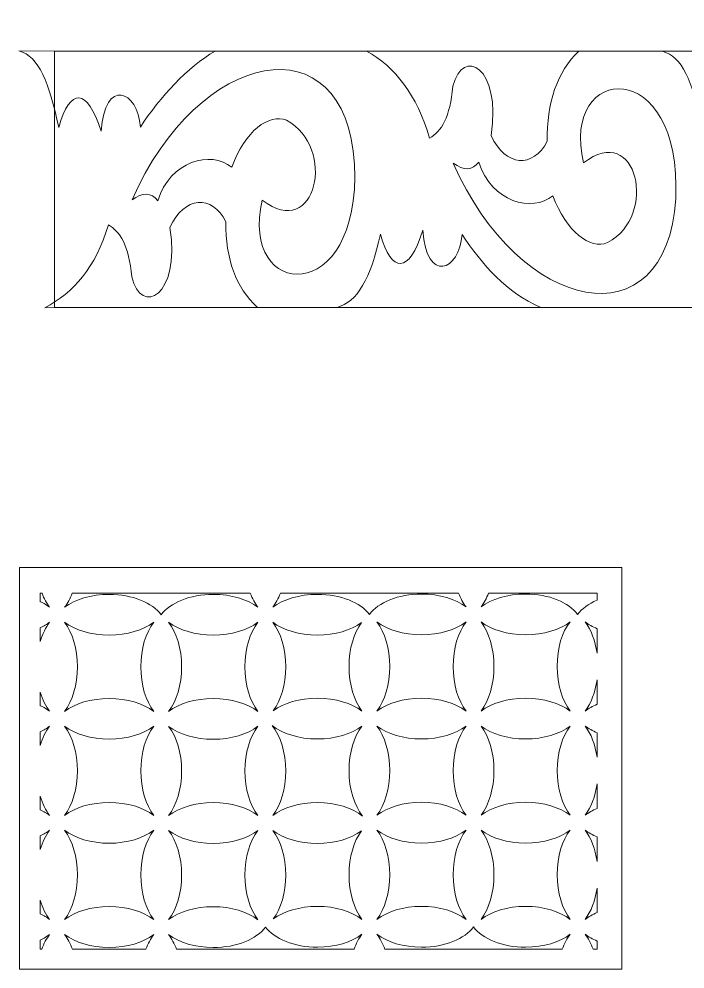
# Model space of a CAD drawing. Header units: centimetres. Extents: x -97 to 98, y -38 to 40.
# Drawn here: x -97.2 to -47.4, y -30.8 to 40.2 of the extents above; entities that cross this region are included whole.
import ezdxf

# ---------------------------------------------------------------- set-up
doc = ezdxf.new("R2010")
doc.units = ezdxf.units.CM
doc.header["$MEASUREMENT"] = 0
doc.layers.add('layer 1', color=7, linetype='Continuous')

msp = doc.modelspace()

# ---------------------------------------------------------------- linework, layer by layer
at = {"layer": 'layer 1', "color": 114, "lineweight": 9}
for points, knots in [([(-81.29046, 29.08325), (-82.85026, 30.36752), (-85.88274, 29.56084), (-86.82538, 26.5859), (-86.82538, 26.5859), (-87.3127, 27.20815), (-87.952, 27.22843), (-88.7434, 26.64674), (-88.7434, 26.64674), (-83.83023, 37.9372), (-72.78042, 40.16021), (-72.12165, 29.3159), (-72.12165, 29.3159), (-71.60153, 18.53694), (-80.77549, 19.12336), (-79.00747, 26.63491), (-79.00747, 26.63491), (-74.9784, 23.49142), (-73.4194, 30.60671), (-77.20404, 32.59267), (-77.20404, 32.59267), (-78.50738, 33.11083), (-80.28569, 31.83184), (-81.29046, 29.08325)], [0, 0, 0, 0, 0.14285714, 0.14285714, 0.14285714, 0.14285714, 0.28571429, 0.28571429, 0.28571429, 0.28571429, 0.42857143, 0.42857143, 0.42857143, 0.42857143, 0.57142857, 0.57142857, 0.57142857, 0.57142857, 0.71428571, 0.71428571, 0.71428571, 0.71428571, 1, 1, 1, 1]), ([(-97.18586, 37.77643), (-97.18586, 37.77643), (-82.53545, 37.76471), (-82.53545, 37.76471), (-82.53545, 37.76471), (-84.61097, 36.52021), (-86.61915, 34.39139), (-88.11179, 32.08793), (-88.11179, 32.08793), (-88.31214, 34.84678), (-90.78116, 35.79948), (-91.04916, 31.7772), (-91.04916, 31.7772), (-92.09417, 35.08022), (-93.38343, 35.03719), (-94.21402, 32.06506), (-94.21402, 32.06506), (-94.9392, 35.44368), (-95.67808, 37.34571), (-97.18586, 37.77643)], [0, 0, 0, 0, 0.16666667, 0.16666667, 0.16666667, 0.16666667, 0.33333333, 0.33333333, 0.33333333, 0.33333333, 0.5, 0.5, 0.5, 0.5, 0.66666667, 0.66666667, 0.66666667, 0.66666667, 1, 1, 1, 1]), ([(-71.21516, 37.76483), (-71.21516, 37.76483), (-55.36441, 37.76471), (-55.36441, 37.76471), (-55.36441, 37.76471), (-56.99645, 36.22209), (-57.74717, 33.86546), (-57.73781, 31.02887), (-57.73781, 31.02887), (-58.72844, 28.99604), (-60.87601, 29.1033), (-61.90906, 31.46196), (-61.90906, 31.46196), (-61.12318, 36.63039), (-64.06147, 38.08029), (-64.76935, 35.1432), (-64.76935, 35.1432), (-64.97788, 32.82116), (-65.64024, 31.75377), (-66.50866, 31.25646), (-66.50866, 31.25646), (-67.46928, 34.4831), (-69.08563, 36.60178), (-71.21516, 37.76483)], [0, 0, 0, 0, 0.14285714, 0.14285714, 0.14285714, 0.14285714, 0.28571429, 0.28571429, 0.28571429, 0.28571429, 0.42857143, 0.42857143, 0.42857143, 0.42857143, 0.57142857, 0.57142857, 0.57142857, 0.57142857, 0.71428571, 0.71428571, 0.71428571, 0.71428571, 1, 1, 1, 1]), ([(-49.12837, 37.76483), (-49.12837, 37.76483), (-34.34656, 37.76483), (-34.34656, 37.76483), (-34.34656, 37.76483), (-36.42208, 36.52032), (-38.58354, 34.53267), (-40.07619, 32.22921), (-40.07619, 32.22921), (-40.27653, 34.98806), (-42.74555, 35.94077), (-43.01355, 31.91848), (-43.01355, 31.91848), (-44.05856, 35.22151), (-45.34782, 35.17847), (-46.17842, 32.20634), (-46.17842, 32.20634), (-46.90359, 35.58497), (-47.62059, 37.3341), (-49.12837, 37.76483)], [0, 0, 0, 0, 0.16666667, 0.16666667, 0.16666667, 0.16666667, 0.33333333, 0.33333333, 0.33333333, 0.33333333, 0.5, 0.5, 0.5, 0.5, 0.66666667, 0.66666667, 0.66666667, 0.66666667, 1, 1, 1, 1]), ([(-57.29402, 26.96231), (-58.85382, 25.67803), (-61.8863, 26.48472), (-62.82894, 29.45966), (-62.82894, 29.45966), (-63.31626, 28.83741), (-63.95556, 28.81713), (-64.74696, 29.39882), (-64.74696, 29.39882), (-59.83379, 18.10835), (-48.78398, 15.88534), (-48.12521, 26.72966), (-48.12521, 26.72966), (-47.60509, 37.50862), (-56.77905, 36.9222), (-55.01103, 29.41065), (-55.01103, 29.41065), (-50.98196, 32.55414), (-49.42296, 25.43884), (-53.2076, 23.45288), (-53.2076, 23.45288), (-54.51093, 22.93473), (-56.28925, 24.21372), (-57.29402, 26.96231)], [0, 0, 0, 0, 0.14285714, 0.14285714, 0.14285714, 0.14285714, 0.28571429, 0.28571429, 0.28571429, 0.28571429, 0.42857143, 0.42857143, 0.42857143, 0.42857143, 0.57142857, 0.57142857, 0.57142857, 0.57142857, 0.71428571, 0.71428571, 0.71428571, 0.71428571, 1, 1, 1, 1]), ([(-95.24986, 18.58358), (-95.24986, 18.58358), (-79.37182, 18.60487), (-79.37182, 18.60487), (-79.37182, 18.60487), (-81.00386, 20.14749), (-81.74361, 22.1801), (-81.73425, 25.01669), (-81.73425, 25.01669), (-82.72488, 27.04952), (-84.87245, 26.94226), (-85.9055, 24.5836), (-85.9055, 24.5836), (-85.11962, 19.41517), (-88.05791, 17.96527), (-88.76579, 20.90235), (-88.76579, 20.90235), (-88.97432, 23.2244), (-89.63668, 24.29179), (-90.5051, 24.7891), (-90.5051, 24.7891), (-91.46572, 21.56246), (-93.12033, 19.74663), (-95.24986, 18.58358)], [0, 0, 0, 0, 0.14285714, 0.14285714, 0.14285714, 0.14285714, 0.28571429, 0.28571429, 0.28571429, 0.28571429, 0.42857143, 0.42857143, 0.42857143, 0.42857143, 0.57142857, 0.57142857, 0.57142857, 0.57142857, 0.71428571, 0.71428571, 0.71428571, 0.71428571, 1, 1, 1, 1]), ([(-73.43205, 18.60487), (-73.43205, 18.60487), (-58.20888, 18.60487), (-58.20888, 18.60487), (-58.20888, 18.60487), (-60.76558, 19.73998), (-62.58389, 21.77112), (-64.07654, 24.07457), (-64.07654, 24.07457), (-64.27688, 21.31573), (-66.7459, 20.36302), (-67.0139, 24.38531), (-67.0139, 24.38531), (-68.05891, 21.08228), (-69.34817, 21.12532), (-70.17876, 24.09745), (-70.17876, 24.09745), (-70.90394, 20.71882), (-71.92428, 19.03559), (-73.43205, 18.60487)], [0, 0, 0, 0, 0.16666667, 0.16666667, 0.16666667, 0.16666667, 0.33333333, 0.33333333, 0.33333333, 0.33333333, 0.5, 0.5, 0.5, 0.5, 0.66666667, 0.66666667, 0.66666667, 0.66666667, 1, 1, 1, 1])]:
    msp.add_open_spline(points, degree=3, knots=knots, dxfattribs=at)
at = {"layer": 'layer 1', "color": 250, "lineweight": 9}
for points in [[(-94.52535, 37.76482), (-94.52535, 37.76482), (97.07328, 37.76482), (97.07328, 37.76482), (97.07328, 37.76482), (97.07328, 37.76482), (97.07328, 18.60496), (97.07328, 18.60496), (97.07328, 18.60496), (97.07328, 18.60496), (-94.52535, 18.60496), (-94.52535, 18.60496), (-94.52535, 18.60496), (-94.52535, 18.60496), (-94.52535, 37.76482), (-94.52535, 37.76482)], [(-97.15648, -30.80318), (-97.15648, -30.80318), (-97.15648, -0.80318), (-97.15648, -0.80318), (-97.15648, -0.80318), (-97.15648, -0.80318), (-52.15648, -0.80318), (-52.15648, -0.80318), (-52.15648, -0.80318), (-52.15648, -0.80318), (-52.15648, -30.80318), (-52.15648, -30.80318), (-52.15648, -30.80318), (-52.15648, -30.80318), (-97.15648, -30.80318), (-97.15648, -30.80318)]]:
    msp.add_open_spline(points, degree=3, knots=[0, 0, 0, 0, 0.2, 0.2, 0.2, 0.2, 0.4, 0.4, 0.4, 0.4, 0.6, 0.6, 0.6, 0.6, 1, 1, 1, 1], dxfattribs=at)
at = {"layer": 'layer 1', "color": 230, "lineweight": 9}
for points, knots in [([(-95.46706, -2.72864), (-95.46706, -2.72864), (-95.59634, -2.72864), (-95.59634, -2.72864), (-95.59634, -2.72864), (-95.59634, -2.72864), (-95.59634, -3.36481), (-95.59634, -3.36481), (-95.59634, -3.36481), (-95.3365, -3.48784), (-95.10144, -3.62868), (-94.89635, -3.78422), (-94.89635, -3.78422), (-95.12009, -3.4892), (-95.3134, -3.13219), (-95.46706, -2.72864)], [0, 0, 0, 0, 0.2, 0.2, 0.2, 0.2, 0.4, 0.4, 0.4, 0.4, 0.6, 0.6, 0.6, 0.6, 1, 1, 1, 1]), ([(-79.91127, -2.72864), (-79.75762, -3.13218), (-79.56431, -3.48919), (-79.34057, -3.78422), (-79.34057, -3.78422), (-80.11621, -3.19599), (-81.32027, -2.81816), (-82.67193, -2.81816), (-82.67193, -2.81816), (-84.41354, -2.81816), (-85.91002, -3.44546), (-86.56086, -4.34184), (-86.56086, -4.34184), (-87.2117, -3.44546), (-88.70818, -2.81816), (-90.44979, -2.81816), (-90.44979, -2.81816), (-91.80145, -2.81816), (-93.00549, -3.19599), (-93.78115, -3.78421), (-93.78115, -3.78421), (-93.55741, -3.48919), (-93.36411, -3.13218), (-93.21046, -2.72864), (-93.21046, -2.72864), (-93.21046, -2.72864), (-79.91127, -2.72864), (-79.91127, -2.72864)], [0, 0, 0, 0, 0.125, 0.125, 0.125, 0.125, 0.25, 0.25, 0.25, 0.25, 0.375, 0.375, 0.375, 0.375, 0.5, 0.5, 0.5, 0.5, 0.625, 0.625, 0.625, 0.625, 0.75, 0.75, 0.75, 0.75, 1, 1, 1, 1]), ([(-77.65467, -2.72864), (-77.80832, -3.13217), (-78.00163, -3.48919), (-78.22537, -3.78421), (-78.22537, -3.78421), (-77.44971, -3.19599), (-76.24566, -2.81816), (-74.89401, -2.81816), (-74.89401, -2.81816), (-73.16252, -2.81816), (-71.66187, -3.42987), (-71.00508, -4.31792), (-71.00508, -4.31792), (-70.35424, -3.42154), (-68.85776, -2.79424), (-67.11615, -2.79424), (-67.11615, -2.79424), (-65.76449, -2.79424), (-64.56043, -3.17207), (-63.78479, -3.7603), (-63.78479, -3.7603), (-64.00409, -3.47111), (-64.19417, -3.12238), (-64.34631, -2.72864), (-64.34631, -2.72864), (-64.34631, -2.72864), (-77.65467, -2.72864), (-77.65467, -2.72864)], [0, 0, 0, 0, 0.125, 0.125, 0.125, 0.125, 0.25, 0.25, 0.25, 0.25, 0.375, 0.375, 0.375, 0.375, 0.5, 0.5, 0.5, 0.5, 0.625, 0.625, 0.625, 0.625, 0.75, 0.75, 0.75, 0.75, 1, 1, 1, 1]), ([(-62.10807, -2.72864), (-62.26021, -3.12237), (-62.45028, -3.47111), (-62.66959, -3.76029), (-62.66959, -3.76029), (-61.89393, -3.17207), (-60.68989, -2.79424), (-59.33823, -2.79424), (-59.33823, -2.79424), (-57.59662, -2.79424), (-56.10014, -3.4215), (-55.4493, -4.31788), (-55.4493, -4.31788), (-55.13729, -3.88815), (-54.6309, -3.52026), (-53.99634, -3.2537), (-53.99634, -3.2537), (-53.99634, -3.2537), (-53.99634, -2.72864), (-53.99634, -2.72864), (-53.99634, -2.72864), (-53.99634, -2.72864), (-62.10807, -2.72864), (-62.10807, -2.72864)], [0, 0, 0, 0, 0.14285714, 0.14285714, 0.14285714, 0.14285714, 0.28571429, 0.28571429, 0.28571429, 0.28571429, 0.42857143, 0.42857143, 0.42857143, 0.42857143, 0.57142857, 0.57142857, 0.57142857, 0.57142857, 0.71428571, 0.71428571, 0.71428571, 0.71428571, 1, 1, 1, 1]), ([(-95.59634, -5.31883), (-95.33651, -5.1958), (-95.10144, -5.05496), (-94.89634, -4.89942), (-94.89634, -4.89942), (-95.18814, -5.2842), (-95.42835, -5.7715), (-95.59634, -6.32988), (-95.59634, -6.32988), (-95.59634, -6.32988), (-95.59634, -5.31883), (-95.59634, -5.31883)], [0, 0, 0, 0, 0.25, 0.25, 0.25, 0.25, 0.5, 0.5, 0.5, 0.5, 1, 1, 1, 1]), ([(-93.77938, -11.55978), (-93.19217, -10.78405), (-92.81507, -9.5811), (-92.81507, -8.2308), (-92.81507, -8.2308), (-92.81507, -6.87915), (-93.19293, -5.6751), (-93.78117, -4.89943), (-93.78117, -4.89943), (-93.00551, -5.48768), (-91.80146, -5.86552), (-90.44979, -5.86552), (-90.44979, -5.86552), (-89.09992, -5.86552), (-87.89736, -5.48872), (-87.12161, -4.90181), (-87.12161, -4.90181), (-87.70881, -5.67753), (-88.08588, -6.88049), (-88.08588, -8.23077), (-88.08588, -8.23077), (-88.08588, -9.58242), (-87.70802, -10.78647), (-87.11978, -11.56214), (-87.11978, -11.56214), (-87.89544, -10.97389), (-89.09949, -10.59605), (-90.45116, -10.59605), (-90.45116, -10.59605), (-91.80099, -10.59605), (-93.00362, -10.97291), (-93.77938, -11.55978)], [0, 0, 0, 0, 0.11111111, 0.11111111, 0.11111111, 0.11111111, 0.22222222, 0.22222222, 0.22222222, 0.22222222, 0.33333333, 0.33333333, 0.33333333, 0.33333333, 0.44444444, 0.44444444, 0.44444444, 0.44444444, 0.55555556, 0.55555556, 0.55555556, 0.55555556, 0.66666667, 0.66666667, 0.66666667, 0.66666667, 0.77777778, 0.77777778, 0.77777778, 0.77777778, 1, 1, 1, 1]), ([(-86.00646, -4.89701), (-85.41716, -5.67259), (-85.03852, -6.87772), (-85.03852, -8.23077), (-85.03852, -8.23077), (-85.03852, -9.58242), (-85.41637, -10.78648), (-86.00461, -11.56215), (-86.00461, -11.56215), (-85.22896, -10.97391), (-84.02493, -10.59605), (-82.67324, -10.59605), (-82.67324, -10.59605), (-81.31974, -10.59605), (-80.11427, -10.97491), (-79.33875, -11.56452), (-79.33875, -11.56452), (-79.92803, -10.78897), (-80.30665, -9.58387), (-80.30665, -8.2308), (-80.30665, -8.2308), (-80.30665, -6.87915), (-79.9288, -5.67509), (-79.34056, -4.89942), (-79.34056, -4.89942), (-80.11621, -5.48766), (-81.32024, -5.86552), (-82.67193, -5.86552), (-82.67193, -5.86552), (-84.02543, -5.86552), (-85.23092, -5.48662), (-86.00646, -4.89701)], [0, 0, 0, 0, 0.11111111, 0.11111111, 0.11111111, 0.11111111, 0.22222222, 0.22222222, 0.22222222, 0.22222222, 0.33333333, 0.33333333, 0.33333333, 0.33333333, 0.44444444, 0.44444444, 0.44444444, 0.44444444, 0.55555556, 0.55555556, 0.55555556, 0.55555556, 0.66666667, 0.66666667, 0.66666667, 0.66666667, 0.77777778, 0.77777778, 0.77777778, 0.77777778, 1, 1, 1, 1]), ([(-78.18549, -11.50843), (-77.62012, -10.73152), (-77.25929, -9.55165), (-77.25929, -8.2308), (-77.25929, -8.2308), (-77.25929, -6.87915), (-77.63715, -5.6751), (-78.22539, -4.89943), (-78.22539, -4.89943), (-77.44973, -5.48768), (-76.24568, -5.86552), (-74.89401, -5.86552), (-74.89401, -5.86552), (-73.5653, -5.86552), (-72.3793, -5.50042), (-71.60261, -4.92924), (-71.60261, -4.92924), (-72.16797, -5.70615), (-72.52876, -6.88602), (-72.52876, -8.20685), (-72.52876, -8.20685), (-72.52876, -9.5585), (-72.1509, -10.76255), (-71.56266, -11.53822), (-71.56266, -11.53822), (-72.33832, -10.94997), (-73.54237, -10.57213), (-74.89404, -10.57213), (-74.89404, -10.57213), (-76.22273, -10.57213), (-77.40879, -10.93726), (-78.18549, -11.50843)], [0, 0, 0, 0, 0.11111111, 0.11111111, 0.11111111, 0.11111111, 0.22222222, 0.22222222, 0.22222222, 0.22222222, 0.33333333, 0.33333333, 0.33333333, 0.33333333, 0.44444444, 0.44444444, 0.44444444, 0.44444444, 0.55555556, 0.55555556, 0.55555556, 0.55555556, 0.66666667, 0.66666667, 0.66666667, 0.66666667, 0.77777778, 0.77777778, 0.77777778, 0.77777778, 1, 1, 1, 1]), ([(-70.4475, -4.87549), (-69.85925, -5.65115), (-69.4814, -6.85519), (-69.4814, -8.20685), (-69.4814, -8.20685), (-69.4814, -9.5585), (-69.85925, -10.76256), (-70.44749, -11.53823), (-70.44749, -11.53823), (-69.67184, -10.94999), (-68.46781, -10.57213), (-67.11612, -10.57213), (-67.11612, -10.57213), (-65.76447, -10.57213), (-64.56043, -10.94996), (-63.7848, -11.53819), (-63.7848, -11.53819), (-64.37303, -10.76256), (-64.75087, -9.55855), (-64.75087, -8.20688), (-64.75087, -8.20688), (-64.75087, -6.85523), (-64.37302, -5.65117), (-63.78478, -4.8755), (-63.78478, -4.8755), (-64.56043, -5.46374), (-65.76446, -5.8416), (-67.11615, -5.8416), (-67.11615, -5.8416), (-68.46782, -5.8416), (-69.67186, -5.46374), (-70.4475, -4.87549)], [0, 0, 0, 0, 0.11111111, 0.11111111, 0.11111111, 0.11111111, 0.22222222, 0.22222222, 0.22222222, 0.22222222, 0.33333333, 0.33333333, 0.33333333, 0.33333333, 0.44444444, 0.44444444, 0.44444444, 0.44444444, 0.55555556, 0.55555556, 0.55555556, 0.55555556, 0.66666667, 0.66666667, 0.66666667, 0.66666667, 0.77777778, 0.77777778, 0.77777778, 0.77777778, 1, 1, 1, 1]), ([(-62.66962, -11.53823), (-62.08137, -10.76258), (-61.70351, -9.55856), (-61.70351, -8.20688), (-61.70351, -8.20688), (-61.70351, -6.85523), (-62.08137, -5.65118), (-62.66961, -4.87551), (-62.66961, -4.87551), (-61.89395, -5.46376), (-60.6899, -5.8416), (-59.33823, -5.8416), (-59.33823, -5.8416), (-57.98654, -5.8416), (-56.78249, -5.46372), (-56.00685, -4.87546), (-56.00685, -4.87546), (-56.63842, -5.64558), (-56.97298, -6.79773), (-56.97298, -8.20685), (-56.97298, -8.20685), (-56.97298, -9.5585), (-56.59512, -10.76255), (-56.00688, -11.53822), (-56.00688, -11.53822), (-56.78254, -10.94997), (-57.98659, -10.57213), (-59.33826, -10.57213), (-59.33826, -10.57213), (-60.68992, -10.57213), (-61.89398, -10.95001), (-62.66962, -11.53823)], [0, 0, 0, 0, 0.11111111, 0.11111111, 0.11111111, 0.11111111, 0.22222222, 0.22222222, 0.22222222, 0.22222222, 0.33333333, 0.33333333, 0.33333333, 0.33333333, 0.44444444, 0.44444444, 0.44444444, 0.44444444, 0.55555556, 0.55555556, 0.55555556, 0.55555556, 0.66666667, 0.66666667, 0.66666667, 0.66666667, 0.77777778, 0.77777778, 0.77777778, 0.77777778, 1, 1, 1, 1]), ([(-53.99635, -5.38209), (-53.99635, -5.38209), (-53.99634, -7.20778), (-53.99634, -7.20778), (-53.99634, -7.20778), (-54.13167, -6.26986), (-54.45325, -5.45366), (-54.89172, -4.87549), (-54.89172, -4.87549), (-54.63636, -5.06915), (-54.33455, -5.24001), (-53.99635, -5.38209)], [0, 0, 0, 0, 0.25, 0.25, 0.25, 0.25, 0.5, 0.5, 0.5, 0.5, 1, 1, 1, 1]), ([(-53.99635, -9.20587), (-54.13168, -10.14382), (-54.45324, -10.96005), (-54.89171, -11.53823), (-54.89171, -11.53823), (-54.63635, -11.34457), (-54.33456, -11.1737), (-53.99635, -11.03162), (-53.99635, -11.03162), (-53.99635, -11.03162), (-53.99635, -9.20587), (-53.99635, -9.20587)], [0, 0, 0, 0, 0.25, 0.25, 0.25, 0.25, 0.5, 0.5, 0.5, 0.5, 1, 1, 1, 1]), ([(-95.59634, -11.13319), (-95.33675, -11.25491), (-95.10191, -11.3948), (-94.89701, -11.55019), (-94.89701, -11.55019), (-95.18862, -11.16566), (-95.42853, -10.67582), (-95.59634, -10.11493), (-95.59634, -10.11493), (-95.59634, -10.11493), (-95.59634, -11.13319), (-95.59634, -11.13319)], [0, 0, 0, 0, 0.25, 0.25, 0.25, 0.25, 0.5, 0.5, 0.5, 0.5, 1, 1, 1, 1]), ([(-95.59634, -14.10044), (-95.42854, -13.53955), (-95.18863, -13.04991), (-94.89702, -12.66539), (-94.89702, -12.66539), (-95.10194, -12.82079), (-95.33678, -12.96152), (-95.59634, -13.08447), (-95.59634, -13.08447), (-95.59634, -13.08447), (-95.59634, -14.10044), (-95.59634, -14.10044)], [0, 0, 0, 0, 0.25, 0.25, 0.25, 0.25, 0.5, 0.5, 0.5, 0.5, 1, 1, 1, 1]), ([(-93.78185, -19.32806), (-93.0062, -18.73982), (-91.80216, -18.36198), (-90.45049, -18.36198), (-90.45049, -18.36198), (-89.09883, -18.36198), (-87.89479, -18.73981), (-87.11913, -19.32803), (-87.11913, -19.32803), (-87.70738, -18.55238), (-88.08521, -17.34837), (-88.08521, -15.9967), (-88.08521, -15.9967), (-88.08521, -14.64505), (-87.70734, -13.441), (-87.11912, -12.66535), (-87.11912, -12.66535), (-87.89476, -13.25359), (-89.09879, -13.63145), (-90.45046, -13.63145), (-90.45046, -13.63145), (-91.80212, -13.63145), (-93.00616, -13.25362), (-93.78182, -12.6654), (-93.78182, -12.6654), (-93.19357, -13.44105), (-92.81574, -14.64506), (-92.81574, -15.99673), (-92.81574, -15.99673), (-92.81574, -17.3484), (-93.19361, -18.55242), (-93.78185, -19.32806)], [0, 0, 0, 0, 0.11111111, 0.11111111, 0.11111111, 0.11111111, 0.22222222, 0.22222222, 0.22222222, 0.22222222, 0.33333333, 0.33333333, 0.33333333, 0.33333333, 0.44444444, 0.44444444, 0.44444444, 0.44444444, 0.55555556, 0.55555556, 0.55555556, 0.55555556, 0.66666667, 0.66666667, 0.66666667, 0.66666667, 0.77777778, 0.77777778, 0.77777778, 0.77777778, 1, 1, 1, 1]), ([(-79.33877, -12.67493), (-80.1143, -13.26454), (-81.31973, -13.64341), (-82.67324, -13.64341), (-82.67324, -13.64341), (-84.0249, -13.64341), (-85.22896, -13.26558), (-86.0046, -12.67735), (-86.0046, -12.67735), (-85.41637, -13.45301), (-85.03852, -14.65703), (-85.03852, -16.00869), (-85.03852, -16.00869), (-85.03852, -17.36175), (-85.41713, -18.56685), (-86.00641, -19.3424), (-86.00641, -19.3424), (-85.23088, -18.7528), (-84.02542, -18.37394), (-82.67193, -18.37394), (-82.67193, -18.37394), (-81.32027, -18.37394), (-80.11621, -18.75177), (-79.34057, -19.34), (-79.34057, -19.34), (-79.9288, -18.56434), (-80.30665, -17.36032), (-80.30665, -16.00866), (-80.30665, -16.00866), (-80.30665, -14.65561), (-79.92804, -13.45049), (-79.33877, -12.67493)], [0, 0, 0, 0, 0.11111111, 0.11111111, 0.11111111, 0.11111111, 0.22222222, 0.22222222, 0.22222222, 0.22222222, 0.33333333, 0.33333333, 0.33333333, 0.33333333, 0.44444444, 0.44444444, 0.44444444, 0.44444444, 0.55555556, 0.55555556, 0.55555556, 0.55555556, 0.66666667, 0.66666667, 0.66666667, 0.66666667, 0.77777778, 0.77777778, 0.77777778, 0.77777778, 1, 1, 1, 1]), ([(-78.27184, -12.61751), (-77.65711, -13.39027), (-77.25929, -14.62174), (-77.25929, -16.00866), (-77.25929, -16.00866), (-77.25929, -17.36033), (-77.63712, -18.56434), (-78.22537, -19.33999), (-78.22537, -19.33999), (-77.44971, -18.75177), (-76.24567, -18.37394), (-74.89401, -18.37394), (-74.89401, -18.37394), (-73.51506, -18.37394), (-72.28977, -18.7672), (-71.51624, -19.37589), (-71.51624, -19.37589), (-72.13094, -18.60316), (-72.52876, -17.37168), (-72.52876, -15.98477), (-72.52876, -15.98477), (-72.52876, -14.6331), (-72.15093, -13.42909), (-71.56268, -12.65344), (-71.56268, -12.65344), (-72.33834, -13.24166), (-73.54238, -13.61949), (-74.89404, -13.61949), (-74.89404, -13.61949), (-76.27297, -13.61949), (-77.4983, -13.22621), (-78.27184, -12.61751)], [0, 0, 0, 0, 0.11111111, 0.11111111, 0.11111111, 0.11111111, 0.22222222, 0.22222222, 0.22222222, 0.22222222, 0.33333333, 0.33333333, 0.33333333, 0.33333333, 0.44444444, 0.44444444, 0.44444444, 0.44444444, 0.55555556, 0.55555556, 0.55555556, 0.55555556, 0.66666667, 0.66666667, 0.66666667, 0.66666667, 0.77777778, 0.77777778, 0.77777778, 0.77777778, 1, 1, 1, 1]), ([(-63.78481, -12.65341), (-64.56045, -13.24165), (-65.76445, -13.61949), (-67.11612, -13.61949), (-67.11612, -13.61949), (-68.46778, -13.61949), (-69.67184, -13.24166), (-70.44748, -12.65343), (-70.44748, -12.65343), (-69.85925, -13.42909), (-69.4814, -14.63311), (-69.4814, -15.98477), (-69.4814, -15.98477), (-69.4814, -17.33645), (-69.85924, -18.54044), (-70.44748, -19.31608), (-70.44748, -19.31608), (-69.67183, -18.72785), (-68.4678, -18.35002), (-67.11615, -18.35002), (-67.11615, -18.35002), (-65.76449, -18.35002), (-64.56043, -18.72785), (-63.78479, -19.31608), (-63.78479, -19.31608), (-64.37302, -18.54042), (-64.75087, -17.3364), (-64.75087, -15.98474), (-64.75087, -15.98474), (-64.75087, -14.63309), (-64.37304, -13.42905), (-63.78481, -12.65341)], [0, 0, 0, 0, 0.11111111, 0.11111111, 0.11111111, 0.11111111, 0.22222222, 0.22222222, 0.22222222, 0.22222222, 0.33333333, 0.33333333, 0.33333333, 0.33333333, 0.44444444, 0.44444444, 0.44444444, 0.44444444, 0.55555556, 0.55555556, 0.55555556, 0.55555556, 0.66666667, 0.66666667, 0.66666667, 0.66666667, 0.77777778, 0.77777778, 0.77777778, 0.77777778, 1, 1, 1, 1]), ([(-62.66961, -12.65341), (-61.89396, -13.24165), (-60.68992, -13.61949), (-59.33826, -13.61949), (-59.33826, -13.61949), (-57.9866, -13.61949), (-56.78256, -13.24166), (-56.0069, -12.65344), (-56.0069, -12.65344), (-56.59515, -13.42909), (-56.97298, -14.6331), (-56.97298, -15.98477), (-56.97298, -15.98477), (-56.97298, -17.33645), (-56.59512, -18.54046), (-56.00689, -19.3161), (-56.00689, -19.3161), (-56.78252, -18.72786), (-57.98657, -18.35002), (-59.33823, -18.35002), (-59.33823, -18.35002), (-60.68989, -18.35002), (-61.89393, -18.72785), (-62.66959, -19.31607), (-62.66959, -19.31607), (-62.08134, -18.54042), (-61.70351, -17.33641), (-61.70351, -15.98474), (-61.70351, -15.98474), (-61.70351, -14.63309), (-62.08138, -13.42905), (-62.66961, -12.65341)], [0, 0, 0, 0, 0.11111111, 0.11111111, 0.11111111, 0.11111111, 0.22222222, 0.22222222, 0.22222222, 0.22222222, 0.33333333, 0.33333333, 0.33333333, 0.33333333, 0.44444444, 0.44444444, 0.44444444, 0.44444444, 0.55555556, 0.55555556, 0.55555556, 0.55555556, 0.66666667, 0.66666667, 0.66666667, 0.66666667, 0.77777778, 0.77777778, 0.77777778, 0.77777778, 1, 1, 1, 1]), ([(-53.99634, -13.15819), (-54.33469, -13.01465), (-54.63686, -12.84385), (-54.8917, -12.65343), (-54.8917, -12.65343), (-54.45324, -13.2316), (-54.13167, -14.04781), (-53.99634, -14.98573), (-53.99634, -14.98573), (-53.99634, -14.98573), (-53.99634, -13.15819), (-53.99634, -13.15819)], [0, 0, 0, 0, 0.25, 0.25, 0.25, 0.25, 0.5, 0.5, 0.5, 0.5, 1, 1, 1, 1]), ([(-53.99634, -16.98377), (-54.13168, -17.92175), (-54.45329, -18.73798), (-54.89177, -19.31615), (-54.89177, -19.31615), (-54.63641, -19.12248), (-54.33458, -18.9516), (-53.99634, -18.80951), (-53.99634, -18.80951), (-53.99634, -18.80951), (-53.99634, -16.98377), (-53.99634, -16.98377)], [0, 0, 0, 0, 0.25, 0.25, 0.25, 0.25, 0.5, 0.5, 0.5, 0.5, 1, 1, 1, 1]), ([(-95.59634, -18.90896), (-95.33678, -19.03191), (-95.10195, -19.17265), (-94.89703, -19.32806), (-94.89703, -19.32806), (-95.18863, -18.94355), (-95.42854, -18.45373), (-95.59634, -17.89284), (-95.59634, -17.89284), (-95.59634, -17.89284), (-95.59634, -18.90896), (-95.59634, -18.90896)], [0, 0, 0, 0, 0.25, 0.25, 0.25, 0.25, 0.5, 0.5, 0.5, 0.5, 1, 1, 1, 1]), ([(-95.59634, -21.87849), (-95.42853, -21.31758), (-95.18861, -20.82776), (-94.897, -20.44323), (-94.897, -20.44323), (-95.10193, -20.59864), (-95.33678, -20.73936), (-95.59634, -20.86232), (-95.59634, -20.86232), (-95.59634, -20.86232), (-95.59634, -21.87849), (-95.59634, -21.87849)], [0, 0, 0, 0, 0.25, 0.25, 0.25, 0.25, 0.5, 0.5, 0.5, 0.5, 1, 1, 1, 1]), ([(-93.78183, -20.44324), (-93.19359, -21.2189), (-92.81574, -22.42293), (-92.81574, -23.77459), (-92.81574, -23.77459), (-92.81574, -25.12624), (-93.1936, -26.33029), (-93.78184, -27.10596), (-93.78184, -27.10596), (-93.00618, -26.51771), (-91.80213, -26.13987), (-90.45046, -26.13987), (-90.45046, -26.13987), (-89.09878, -26.13987), (-87.89475, -26.51772), (-87.11912, -27.10597), (-87.11912, -27.10597), (-87.70736, -26.33033), (-88.08521, -25.1263), (-88.08521, -23.77462), (-88.08521, -23.77462), (-88.08521, -22.42297), (-87.70735, -21.21892), (-87.11911, -20.44325), (-87.11911, -20.44325), (-87.89477, -21.0315), (-89.09882, -21.40934), (-90.45049, -21.40934), (-90.45049, -21.40934), (-91.80215, -21.40934), (-93.00618, -21.03147), (-93.78183, -20.44324)], [0, 0, 0, 0, 0.11111111, 0.11111111, 0.11111111, 0.11111111, 0.22222222, 0.22222222, 0.22222222, 0.22222222, 0.33333333, 0.33333333, 0.33333333, 0.33333333, 0.44444444, 0.44444444, 0.44444444, 0.44444444, 0.55555556, 0.55555556, 0.55555556, 0.55555556, 0.66666667, 0.66666667, 0.66666667, 0.66666667, 0.77777778, 0.77777778, 0.77777778, 0.77777778, 1, 1, 1, 1]), ([(-86.00644, -20.4528), (-85.2309, -21.04243), (-84.02543, -21.4213), (-82.67193, -21.4213), (-82.67193, -21.4213), (-81.32024, -21.4213), (-80.11621, -21.04344), (-79.34056, -20.4552), (-79.34056, -20.4552), (-79.9288, -21.23087), (-80.30665, -22.43493), (-80.30665, -23.78658), (-80.30665, -23.78658), (-80.30665, -25.13964), (-79.92802, -26.34473), (-79.33876, -27.12029), (-79.33876, -27.12029), (-80.11429, -26.5307), (-81.31975, -26.15183), (-82.67324, -26.15183), (-82.67324, -26.15183), (-84.02493, -26.15183), (-85.22896, -26.52969), (-86.00461, -27.11793), (-86.00461, -27.11793), (-85.41637, -26.34226), (-85.03852, -25.1382), (-85.03852, -23.78655), (-85.03852, -23.78655), (-85.03852, -22.43349), (-85.41715, -21.22837), (-86.00644, -20.4528)], [0, 0, 0, 0, 0.11111111, 0.11111111, 0.11111111, 0.11111111, 0.22222222, 0.22222222, 0.22222222, 0.22222222, 0.33333333, 0.33333333, 0.33333333, 0.33333333, 0.44444444, 0.44444444, 0.44444444, 0.44444444, 0.55555556, 0.55555556, 0.55555556, 0.55555556, 0.66666667, 0.66666667, 0.66666667, 0.66666667, 0.77777778, 0.77777778, 0.77777778, 0.77777778, 1, 1, 1, 1]), ([(-78.18545, -27.06415), (-77.40874, -26.493), (-76.2227, -26.12791), (-74.89404, -26.12791), (-74.89404, -26.12791), (-73.54237, -26.12791), (-72.33832, -26.50575), (-71.56266, -27.094), (-71.56266, -27.094), (-72.1509, -26.31833), (-72.52876, -25.11428), (-72.52876, -23.76263), (-72.52876, -23.76263), (-72.52876, -22.44179), (-72.16796, -21.26191), (-71.6026, -20.48501), (-71.6026, -20.48501), (-72.3793, -21.05619), (-73.5653, -21.4213), (-74.89401, -21.4213), (-74.89401, -21.4213), (-76.24568, -21.4213), (-77.44973, -21.04346), (-78.22539, -20.45521), (-78.22539, -20.45521), (-77.63715, -21.23088), (-77.25929, -22.43493), (-77.25929, -23.78658), (-77.25929, -23.78658), (-77.25929, -25.10743), (-77.62008, -26.28725), (-78.18545, -27.06415)], [0, 0, 0, 0, 0.11111111, 0.11111111, 0.11111111, 0.11111111, 0.22222222, 0.22222222, 0.22222222, 0.22222222, 0.33333333, 0.33333333, 0.33333333, 0.33333333, 0.44444444, 0.44444444, 0.44444444, 0.44444444, 0.55555556, 0.55555556, 0.55555556, 0.55555556, 0.66666667, 0.66666667, 0.66666667, 0.66666667, 0.77777778, 0.77777778, 0.77777778, 0.77777778, 1, 1, 1, 1]), ([(-70.44751, -20.43126), (-69.85926, -21.20691), (-69.4814, -22.41095), (-69.4814, -23.76263), (-69.4814, -23.76263), (-69.4814, -25.11428), (-69.85925, -26.31834), (-70.44749, -27.09401), (-70.44749, -27.09401), (-69.67184, -26.50577), (-68.46781, -26.12791), (-67.11612, -26.12791), (-67.11612, -26.12791), (-65.76445, -26.12791), (-64.56044, -26.50576), (-63.7848, -27.09399), (-63.7848, -27.09399), (-64.37302, -26.31835), (-64.75087, -25.11432), (-64.75087, -23.76266), (-64.75087, -23.76266), (-64.75087, -22.41101), (-64.37302, -21.20695), (-63.78478, -20.43128), (-63.78478, -20.43128), (-64.56043, -21.01952), (-65.76446, -21.39738), (-67.11615, -21.39738), (-67.11615, -21.39738), (-68.46783, -21.39738), (-69.67186, -21.01951), (-70.44751, -20.43126)], [0, 0, 0, 0, 0.11111111, 0.11111111, 0.11111111, 0.11111111, 0.22222222, 0.22222222, 0.22222222, 0.22222222, 0.33333333, 0.33333333, 0.33333333, 0.33333333, 0.44444444, 0.44444444, 0.44444444, 0.44444444, 0.55555556, 0.55555556, 0.55555556, 0.55555556, 0.66666667, 0.66666667, 0.66666667, 0.66666667, 0.77777778, 0.77777778, 0.77777778, 0.77777778, 1, 1, 1, 1]), ([(-62.66961, -27.094), (-62.08136, -26.31837), (-61.70351, -25.11432), (-61.70351, -23.76266), (-61.70351, -23.76266), (-61.70351, -22.41101), (-62.08137, -21.20696), (-62.66961, -20.43129), (-62.66961, -20.43129), (-61.89395, -21.01954), (-60.6899, -21.39738), (-59.33823, -21.39738), (-59.33823, -21.39738), (-57.98656, -21.39738), (-56.78253, -21.01952), (-56.00689, -20.43128), (-56.00689, -20.43128), (-56.61625, -21.20474), (-56.97298, -22.3828), (-56.97298, -23.76263), (-56.97298, -23.76263), (-56.97298, -25.11428), (-56.59512, -26.31833), (-56.00688, -27.094), (-56.00688, -27.094), (-56.78254, -26.50575), (-57.98659, -26.12791), (-59.33826, -26.12791), (-59.33826, -26.12791), (-60.68993, -26.12791), (-61.89397, -26.50576), (-62.66961, -27.094)], [0, 0, 0, 0, 0.11111111, 0.11111111, 0.11111111, 0.11111111, 0.22222222, 0.22222222, 0.22222222, 0.22222222, 0.33333333, 0.33333333, 0.33333333, 0.33333333, 0.44444444, 0.44444444, 0.44444444, 0.44444444, 0.55555556, 0.55555556, 0.55555556, 0.55555556, 0.66666667, 0.66666667, 0.66666667, 0.66666667, 0.77777778, 0.77777778, 0.77777778, 0.77777778, 1, 1, 1, 1]), ([(-53.99634, -20.93788), (-54.33453, -20.79581), (-54.63634, -20.62496), (-54.8917, -20.4313), (-54.8917, -20.4313), (-54.45323, -21.00948), (-54.13166, -21.82558), (-53.99634, -22.7635), (-53.99634, -22.7635), (-53.99634, -22.7635), (-53.99634, -20.93788), (-53.99634, -20.93788)], [0, 0, 0, 0, 0.25, 0.25, 0.25, 0.25, 0.5, 0.5, 0.5, 0.5, 1, 1, 1, 1]), ([(-53.99634, -24.76181), (-54.13167, -25.69974), (-54.45325, -26.51583), (-54.89171, -27.09401), (-54.89171, -27.09401), (-54.63635, -26.90035), (-54.33456, -26.72948), (-53.99635, -26.5874), (-53.99635, -26.5874), (-53.99635, -26.5874), (-53.99634, -24.76181), (-53.99634, -24.76181)], [0, 0, 0, 0, 0.25, 0.25, 0.25, 0.25, 0.5, 0.5, 0.5, 0.5, 1, 1, 1, 1]), ([(-95.59634, -26.68686), (-95.33676, -26.80982), (-95.10194, -26.95056), (-94.89701, -27.10597), (-94.89701, -27.10597), (-95.18862, -26.72144), (-95.42853, -26.23162), (-95.59634, -25.67071), (-95.59634, -25.67071), (-95.59634, -25.67071), (-95.59634, -26.68686), (-95.59634, -26.68686)], [0, 0, 0, 0, 0.25, 0.25, 0.25, 0.25, 0.5, 0.5, 0.5, 0.5, 1, 1, 1, 1]), ([(-72.15723, -29.32864), (-71.99993, -28.89886), (-71.79816, -28.51971), (-71.56268, -28.20922), (-71.56268, -28.20922), (-72.33834, -28.79744), (-73.54238, -29.17527), (-74.89404, -29.17527), (-74.89404, -29.17527), (-76.62554, -29.17527), (-78.11476, -28.55524), (-78.77156, -27.66716), (-78.77156, -27.66716), (-79.4224, -28.56354), (-80.93163, -29.19919), (-82.67324, -29.19919), (-82.67324, -29.19919), (-84.0249, -29.19919), (-85.22896, -28.82136), (-86.0046, -28.23313), (-86.0046, -28.23313), (-85.77351, -28.53785), (-85.57489, -28.90871), (-85.41889, -29.32863), (-85.41889, -29.32863), (-85.41889, -29.32863), (-72.15723, -29.32864), (-72.15723, -29.32864)], [0, 0, 0, 0, 0.125, 0.125, 0.125, 0.125, 0.25, 0.25, 0.25, 0.25, 0.375, 0.375, 0.375, 0.375, 0.5, 0.5, 0.5, 0.5, 0.625, 0.625, 0.625, 0.625, 0.75, 0.75, 0.75, 0.75, 1, 1, 1, 1]), ([(-56.60146, -29.32864), (-56.44416, -28.89886), (-56.24238, -28.51971), (-56.0069, -28.20922), (-56.0069, -28.20922), (-56.78256, -28.79744), (-57.9866, -29.17527), (-59.33826, -29.17527), (-59.33826, -29.17527), (-61.07987, -29.17527), (-62.57635, -28.54797), (-63.22719, -27.65159), (-63.22719, -27.65159), (-63.87803, -28.54797), (-65.37451, -29.17527), (-67.11612, -29.17527), (-67.11612, -29.17527), (-68.46778, -29.17527), (-69.67184, -28.79744), (-70.44748, -28.20921), (-70.44748, -28.20921), (-70.21201, -28.51971), (-70.01025, -28.89886), (-69.85295, -29.32863), (-69.85295, -29.32863), (-69.85295, -29.32863), (-56.60146, -29.32864), (-56.60146, -29.32864)], [0, 0, 0, 0, 0.125, 0.125, 0.125, 0.125, 0.25, 0.25, 0.25, 0.25, 0.375, 0.375, 0.375, 0.375, 0.5, 0.5, 0.5, 0.5, 0.625, 0.625, 0.625, 0.625, 0.75, 0.75, 0.75, 0.75, 1, 1, 1, 1]), ([(-95.48717, -29.32864), (-95.33051, -28.90379), (-95.1303, -28.52878), (-94.89702, -28.22117), (-94.89702, -28.22117), (-95.10156, -28.37401), (-95.33659, -28.51419), (-95.59634, -28.6378), (-95.59634, -28.6378), (-95.59634, -28.6378), (-95.59634, -29.32864), (-95.59634, -29.32864), (-95.59634, -29.32864), (-95.59634, -29.32864), (-95.48717, -29.32864), (-95.48717, -29.32864)], [0, 0, 0, 0, 0.2, 0.2, 0.2, 0.2, 0.4, 0.4, 0.4, 0.4, 0.6, 0.6, 0.6, 0.6, 1, 1, 1, 1]), ([(-87.70553, -29.32864), (-87.54953, -28.90871), (-87.3509, -28.53786), (-87.1198, -28.23314), (-87.1198, -28.23314), (-87.89546, -28.82136), (-89.0995, -29.19919), (-90.45116, -29.19919), (-90.45116, -29.19919), (-91.80595, -29.19919), (-93.00636, -28.81175), (-93.78182, -28.22118), (-93.78182, -28.22118), (-93.54853, -28.52879), (-93.34833, -28.90379), (-93.19167, -29.32863), (-93.19167, -29.32863), (-93.19167, -29.32863), (-87.70553, -29.32864), (-87.70553, -29.32864)], [0, 0, 0, 0, 0.16666667, 0.16666667, 0.16666667, 0.16666667, 0.33333333, 0.33333333, 0.33333333, 0.33333333, 0.5, 0.5, 0.5, 0.5, 0.66666667, 0.66666667, 0.66666667, 0.66666667, 1, 1, 1, 1]), ([(-53.99634, -28.71579), (-54.33455, -28.57372), (-54.63635, -28.40286), (-54.8917, -28.20921), (-54.8917, -28.20921), (-54.65623, -28.51971), (-54.45447, -28.89886), (-54.29717, -29.32863), (-54.29717, -29.32863), (-54.29717, -29.32863), (-53.99634, -29.32864), (-53.99634, -29.32864), (-53.99634, -29.32864), (-53.99634, -29.32864), (-53.99634, -28.71579), (-53.99634, -28.71579)], [0, 0, 0, 0, 0.2, 0.2, 0.2, 0.2, 0.4, 0.4, 0.4, 0.4, 0.6, 0.6, 0.6, 0.6, 1, 1, 1, 1])]:
    msp.add_open_spline(points, degree=3, knots=knots, dxfattribs=at)

doc.saveas('drawing.dxf')
